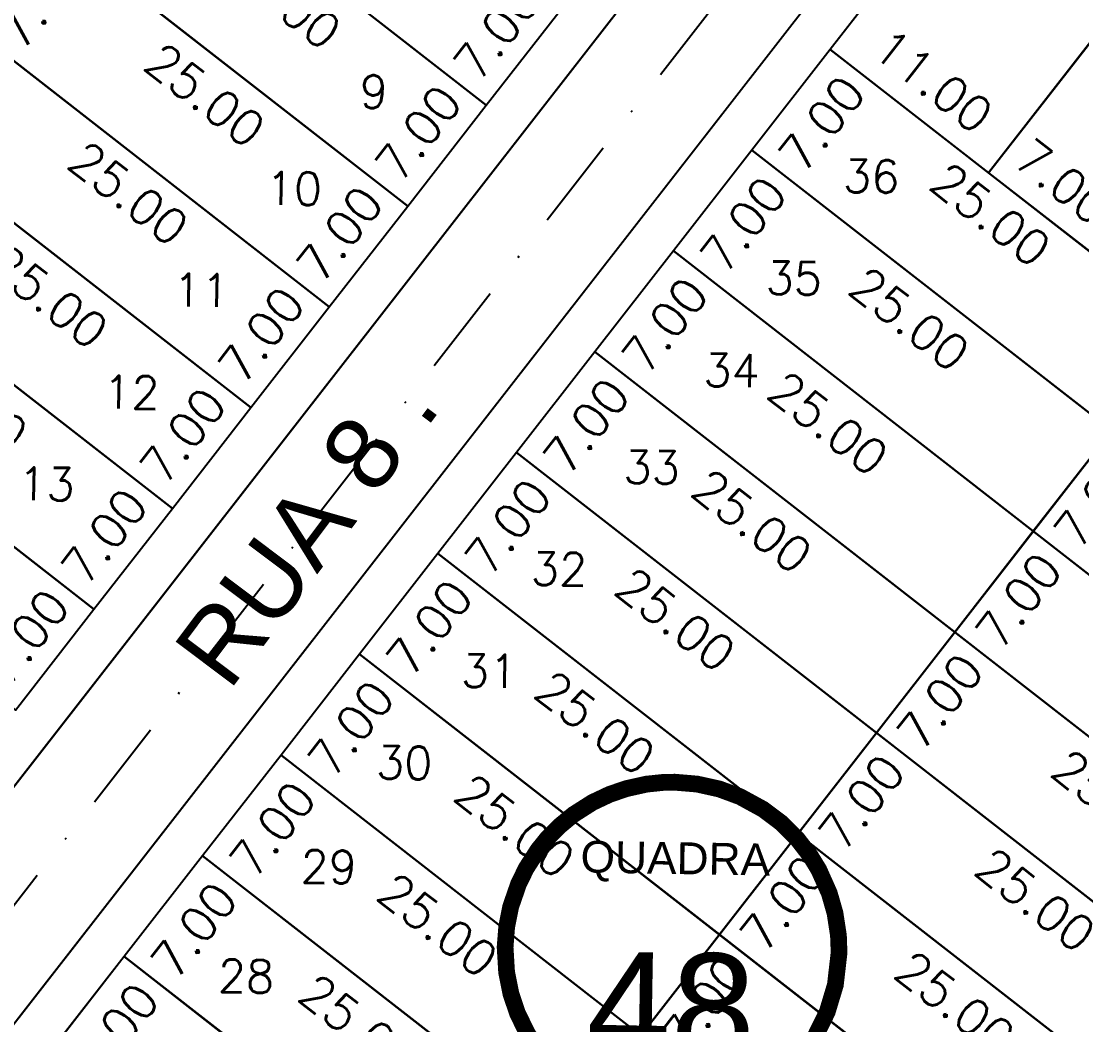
# Model space of a CAD drawing. Header units: millimetres. Extents: x -4430026 to 4783824, y 584 to 9593110.
# Drawn here: x 2695.7 to 2753.8, y 799.2 to 854.1 of the extents above; entities that cross this region are included whole.
import ezdxf
from ezdxf.enums import TextEntityAlignment as Align

# ---------------------------------------------------------------- set-up
doc = ezdxf.new("R2010")
doc.units = ezdxf.units.MM
doc.linetypes.add('CONTINUO', pattern=[0])
doc.linetypes.add('DASHDOT', pattern=[1, 0.5, -0.25, 0, -0.25])
for name, color, linetype in [('Calçada', 1, 'Continuous'), ('Cota', 8, 'Continuous'), ('EIXO DAS VIAS', 252, 'DASHDOT'), ('Lotes', 2, 'Continuous'), ('Nomes de Ruas', 3, 'Continuous'), ('Numero de lotes', 5, 'Continuous'), ('númeraçãoquadras', 4, 'Continuous')]:
    doc.layers.add(name, color=color, linetype=linetype)
doc.styles.add('arcad1', font='romans.shx')
doc.styles.add('ARIAL', font='arial.ttf', dxfattribs={"height": 0.25})
doc.styles.add('ROMANS', font='romans.shx')
doc.styles.add('STYLE1', font='sanss___.ttf')
doc.dimstyles.new('BOLA100', dxfattribs={"dimscale": 0, "dimtxt": 1.9, "dimasz": 0.18, "dimexe": 0.18, "dimexo": 0.063, "dimgap": 0, "dimtad": 1, "dimzin": 4, "dimdsep": 46, "dimtxsty": 'ROMANS', "dimcen": 0.09, "dimse1": 1, "dimse2": 1, "dimsd1": 1, "dimsd2": 1, "dimclrt": 256, "dimaunit": 1, "dimadec": 4, "dimazin": 0, "dimtfac": 1.2, "dimtix": 1, "dimtmove": 2, "dimatfit": 3, "dimfxl": 1, "dimtvp": 2, "dimtolj": 1, "dimtzin": 4, "dimarcsym": 0})

# ---------------------------------------------------------------- blocks, each defined once
blk = doc.blocks.new('*D526')
at = {"layer": 'DEFPOINTS', "color": 0}
for p in [(2701.328, 802.89), (2703.764, 800.993), (2697.027, 797.367)]:
    blk.add_point(p, dxfattribs=at)
at = {"layer": 'Cota', "insert": (2700.864, 798.816), "char_height": 1.9, "attachment_point": 5, "rotation": 52.09358, "style": 'ROMANS'}
blk.add_mtext('\\A1;7.00', dxfattribs=at)
blk = doc.blocks.new('*D527')
at = {"layer": 'DEFPOINTS', "color": 0}
for p in [(2705.629, 808.413), (2708.064, 806.517), (2701.328, 802.89)]:
    blk.add_point(p, dxfattribs=at)
at = {"layer": 'Cota', "insert": (2705.165, 804.339), "char_height": 1.9, "attachment_point": 5, "rotation": 52.09358, "style": 'ROMANS'}
blk.add_mtext('\\A1;7.00', dxfattribs=at)
blk = doc.blocks.new('*D528')
at = {"layer": 'DEFPOINTS', "color": 0}
for p in [(2709.929, 813.936), (2712.365, 812.04), (2705.629, 808.413)]:
    blk.add_point(p, dxfattribs=at)
at = {"layer": 'Cota', "insert": (2709.465, 809.862), "char_height": 1.9, "attachment_point": 5, "rotation": 52.09358, "style": 'ROMANS'}
blk.add_mtext('\\A1;7.00', dxfattribs=at)
blk = doc.blocks.new('*D529')
at = {"layer": 'DEFPOINTS', "color": 0}
for p in [(2714.23, 819.459), (2716.666, 817.563), (2709.929, 813.936)]:
    blk.add_point(p, dxfattribs=at)
at = {"layer": 'Cota', "insert": (2713.766, 815.385), "char_height": 1.9, "attachment_point": 5, "rotation": 52.09358, "style": 'ROMANS'}
blk.add_mtext('\\A1;7.00', dxfattribs=at)
blk = doc.blocks.new('*D530')
at = {"layer": 'DEFPOINTS', "color": 0}
for p in [(2718.531, 824.982), (2720.966, 823.086), (2714.23, 819.459)]:
    blk.add_point(p, dxfattribs=at)
at = {"layer": 'Cota', "insert": (2718.066, 820.908), "char_height": 1.9, "attachment_point": 5, "rotation": 52.09358, "style": 'ROMANS'}
blk.add_mtext('\\A1;7.00', dxfattribs=at)
blk = doc.blocks.new('*D531')
at = {"layer": 'DEFPOINTS', "color": 0}
for p in [(2722.831, 830.506), (2725.267, 828.609), (2718.531, 824.982)]:
    blk.add_point(p, dxfattribs=at)
at = {"layer": 'Cota', "insert": (2722.367, 826.431), "char_height": 1.9, "attachment_point": 5, "rotation": 52.09358, "style": 'ROMANS'}
blk.add_mtext('\\A1;7.00', dxfattribs=at)
blk = doc.blocks.new('*D532')
at = {"layer": 'DEFPOINTS', "color": 0}
for p in [(2727.132, 836.029), (2729.567, 834.132), (2722.831, 830.506)]:
    blk.add_point(p, dxfattribs=at)
at = {"layer": 'Cota', "insert": (2726.668, 831.954), "char_height": 1.9, "attachment_point": 5, "rotation": 52.09358, "style": 'ROMANS'}
blk.add_mtext('\\A1;7.00', dxfattribs=at)
blk = doc.blocks.new('*D533')
at = {"layer": 'DEFPOINTS', "color": 0}
for p in [(2731.432, 841.552), (2733.868, 839.655), (2727.132, 836.029)]:
    blk.add_point(p, dxfattribs=at)
at = {"layer": 'Cota', "insert": (2730.968, 837.477), "char_height": 1.9, "attachment_point": 5, "rotation": 52.09358, "style": 'ROMANS'}
blk.add_mtext('\\A1;7.00', dxfattribs=at)
blk = doc.blocks.new('*D534')
at = {"layer": 'DEFPOINTS', "color": 0}
for p in [(2735.733, 847.075), (2738.169, 845.178), (2731.432, 841.552)]:
    blk.add_point(p, dxfattribs=at)
at = {"layer": 'Cota', "insert": (2735.269, 843), "char_height": 1.9, "attachment_point": 5, "rotation": 52.09358, "style": 'ROMANS'}
blk.add_mtext('\\A1;7.00', dxfattribs=at)
blk = doc.blocks.new('*D535')
at = {"layer": 'DEFPOINTS', "color": 0}
for p in [(2740.034, 852.598), (2742.469, 850.701), (2735.733, 847.075)]:
    blk.add_point(p, dxfattribs=at)
at = {"layer": 'Cota', "insert": (2739.569, 848.523), "char_height": 1.9, "attachment_point": 5, "rotation": 52.09358, "style": 'ROMANS'}
blk.add_mtext('\\A1;7.00', dxfattribs=at)
blk = doc.blocks.new('*D536')
at = {"layer": 'DEFPOINTS', "color": 0}
for p in [(2757.236, 874.69), (2759.672, 872.794), (2740.034, 852.598)]:
    blk.add_point(p, dxfattribs=at)
at = {"layer": 'Cota', "insert": (2750.321, 862.331), "char_height": 1.9, "attachment_point": 5, "rotation": 52.09358, "style": 'ROMANS'}
blk.add_mtext('\\A1;28.00', dxfattribs=at)
blk = doc.blocks.new('*D555')
at = {"layer": 'DEFPOINTS', "color": 0}
for p in [(2733.955, 804.1), (2736.05, 802.469), (2729.655, 798.577)]:
    blk.add_point(p, dxfattribs=at)
at = {"layer": 'Cota', "insert": (2733.15, 800.291), "char_height": 1.9, "attachment_point": 5, "rotation": 52.09358, "style": 'ROMANS'}
blk.add_mtext('\\A1;7.00', dxfattribs=at)
blk = doc.blocks.new('*D556')
at = {"layer": 'DEFPOINTS', "color": 0}
for p in [(2738.256, 809.623), (2740.35, 807.992), (2733.955, 804.1)]:
    blk.add_point(p, dxfattribs=at)
at = {"layer": 'Cota', "insert": (2737.45, 805.814), "char_height": 1.9, "attachment_point": 5, "rotation": 52.09358, "style": 'ROMANS'}
blk.add_mtext('\\A1;7.00', dxfattribs=at)
blk = doc.blocks.new('*D557')
at = {"layer": 'DEFPOINTS', "color": 0}
for p in [(2742.557, 815.146), (2744.651, 813.515), (2738.256, 809.623)]:
    blk.add_point(p, dxfattribs=at)
at = {"layer": 'Cota', "insert": (2741.751, 811.338), "char_height": 1.9, "attachment_point": 5, "rotation": 52.09358, "style": 'ROMANS'}
blk.add_mtext('\\A1;7.00', dxfattribs=at)
blk = doc.blocks.new('*D558')
at = {"layer": 'DEFPOINTS', "color": 0}
for p in [(2746.857, 820.669), (2748.952, 819.039), (2742.557, 815.146)]:
    blk.add_point(p, dxfattribs=at)
at = {"layer": 'Cota', "insert": (2746.052, 816.861), "char_height": 1.9, "attachment_point": 5, "rotation": 52.09358, "style": 'ROMANS'}
blk.add_mtext('\\A1;7.00', dxfattribs=at)
blk = doc.blocks.new('*D559')
at = {"layer": 'DEFPOINTS', "color": 0}
for p in [(2751.158, 826.192), (2753.252, 824.562), (2746.857, 820.669)]:
    blk.add_point(p, dxfattribs=at)
at = {"layer": 'Cota', "insert": (2750.352, 822.384), "char_height": 1.9, "attachment_point": 5, "rotation": 52.09358, "style": 'ROMANS'}
blk.add_mtext('\\A1;7.00', dxfattribs=at)
blk = doc.blocks.new('*D560')
at = {"layer": 'DEFPOINTS', "color": 0}
for p in [(2755.458, 831.716), (2757.553, 830.085), (2751.158, 826.192)]:
    blk.add_point(p, dxfattribs=at)
at = {"layer": 'Cota', "insert": (2754.653, 827.907), "char_height": 1.9, "attachment_point": 5, "rotation": 52.09358, "style": 'ROMANS'}
blk.add_mtext('\\A1;7.00', dxfattribs=at)
blk = doc.blocks.new('*D563')
at = {"layer": 'DEFPOINTS', "color": 0}
for p in [(2765.915, 867.932), (2768.051, 866.27), (2748.713, 845.84)]:
    blk.add_point(p, dxfattribs=at)
at = {"layer": 'Cota', "insert": (2758.7, 855.807), "char_height": 1.9, "attachment_point": 5, "rotation": 52.09358, "style": 'ROMANS'}
blk.add_mtext('\\A1;28.00', dxfattribs=at)
blk = doc.blocks.new('*D612')
at = {"layer": 'DEFPOINTS', "color": 0}
for p in [(2697.149, 859.375), (2699.646, 857.43), (2692.849, 853.852)]:
    blk.add_point(p, dxfattribs=at)
at = {"layer": 'Cota', "insert": (2696.747, 855.253), "char_height": 1.9, "attachment_point": 5, "rotation": 52.09358, "style": 'ROMANS'}
blk.add_mtext('\\A1;7.00', dxfattribs=at)
blk = doc.blocks.new('*D627')
at = {"layer": 'DEFPOINTS', "color": 0}
for p in [(2698.848, 822.565), (2699.672, 821.923), (2695.371, 816.4)]:
    blk.add_point(p, dxfattribs=at)
at = {"layer": 'Cota', "insert": (2695.948, 820.387), "char_height": 1.9, "attachment_point": 5, "rotation": 52.09358, "style": 'ROMANS'}
blk.add_mtext('\\A1;7.00', dxfattribs=at)
blk = doc.blocks.new('*D628')
at = {"layer": 'DEFPOINTS', "color": 0}
for p in [(2703.149, 828.088), (2703.973, 827.446), (2699.672, 821.923)]:
    blk.add_point(p, dxfattribs=at)
at = {"layer": 'Cota', "insert": (2700.249, 825.91), "char_height": 1.9, "attachment_point": 5, "rotation": 52.09358, "style": 'ROMANS'}
blk.add_mtext('\\A1;7.00', dxfattribs=at)
blk = doc.blocks.new('*D629')
at = {"layer": 'DEFPOINTS', "color": 0}
for p in [(2707.449, 833.611), (2708.273, 832.969), (2703.973, 827.446)]:
    blk.add_point(p, dxfattribs=at)
at = {"layer": 'Cota', "insert": (2704.549, 831.433), "char_height": 1.9, "attachment_point": 5, "rotation": 52.09358, "style": 'ROMANS'}
blk.add_mtext('\\A1;7.00', dxfattribs=at)
blk = doc.blocks.new('*D630')
at = {"layer": 'DEFPOINTS', "color": 0}
for p in [(2711.75, 839.134), (2712.574, 838.492), (2708.273, 832.969)]:
    blk.add_point(p, dxfattribs=at)
at = {"layer": 'Cota', "insert": (2708.85, 836.956), "char_height": 1.9, "attachment_point": 5, "rotation": 52.09358, "style": 'ROMANS'}
blk.add_mtext('\\A1;7.00', dxfattribs=at)
blk = doc.blocks.new('*D631')
at = {"layer": 'DEFPOINTS', "color": 0}
for p in [(2716.05, 844.657), (2716.875, 844.016), (2712.574, 838.492)]:
    blk.add_point(p, dxfattribs=at)
at = {"layer": 'Cota', "insert": (2713.151, 842.479), "char_height": 1.9, "attachment_point": 5, "rotation": 52.09358, "style": 'ROMANS'}
blk.add_mtext('\\A1;7.00', dxfattribs=at)
blk = doc.blocks.new('*D632')
at = {"layer": 'DEFPOINTS', "color": 0}
for p in [(2720.351, 850.18), (2721.175, 849.539), (2716.875, 844.016)]:
    blk.add_point(p, dxfattribs=at)
at = {"layer": 'Cota', "insert": (2717.451, 848.002), "char_height": 1.9, "attachment_point": 5, "rotation": 52.09358, "style": 'ROMANS'}
blk.add_mtext('\\A1;7.00', dxfattribs=at)
blk = doc.blocks.new('*D633')
at = {"layer": 'DEFPOINTS', "color": 0}
for p in [(2724.652, 855.703), (2725.476, 855.062), (2721.175, 849.539)]:
    blk.add_point(p, dxfattribs=at)
at = {"layer": 'Cota', "insert": (2721.752, 853.526), "char_height": 1.9, "attachment_point": 5, "rotation": 52.09358, "style": 'ROMANS'}
blk.add_mtext('\\A1;7.00', dxfattribs=at)
blk = doc.blocks.new('*D3332')
at = {"layer": 'DEFPOINTS', "color": 0}
for p in [(2740.034, 852.598), (2749.417, 846.745), (2748.713, 845.84)]:
    blk.add_point(p, dxfattribs=at)
at = {"layer": 'Cota', "insert": (2745.661, 850.873), "char_height": 1.9, "attachment_point": 5, "rotation": 322.09358, "style": 'ROMANS'}
blk.add_mtext('\\A1;11.00', dxfattribs=at)
blk = doc.blocks.new('*D3333')
at = {"layer": 'DEFPOINTS', "color": 0}
for p in [(2748.713, 845.84), (2754.94, 842.444), (2754.236, 841.539)]:
    blk.add_point(p, dxfattribs=at)
at = {"layer": 'Cota', "insert": (2752.762, 845.344), "char_height": 1.9, "attachment_point": 5, "rotation": 322.09358, "style": 'ROMANS'}
blk.add_mtext('\\A1;7.00', dxfattribs=at)
blk = doc.blocks.new('*D3349')
at = {"layer": 'DEFPOINTS', "color": 0}
for p in [(2740.034, 852.598), (2759.759, 837.239), (2758.104, 835.114)]:
    blk.add_point(p, dxfattribs=at)
at = {"layer": 'Cota', "insert": (2748.825, 843.543), "char_height": 1.9, "attachment_point": 5, "rotation": 322.09358, "style": 'ROMANS'}
blk.add_mtext('\\A1;25.00', dxfattribs=at)
blk = doc.blocks.new('*D3799')
at = {"layer": 'DEFPOINTS', "color": 0}
for p in [(2701.328, 802.89), (2721.053, 787.531), (2719.26, 785.228)]:
    blk.add_point(p, dxfattribs=at)
at = {"layer": 'Cota', "insert": (2709.981, 793.657), "char_height": 1.9, "attachment_point": 5, "rotation": 322.09358, "style": 'ROMANS'}
blk.add_mtext('\\A1;25.00', dxfattribs=at)
blk = doc.blocks.new('*D3820')
at = {"layer": 'DEFPOINTS', "color": 0}
for p in [(2705.629, 808.413), (2725.354, 793.054), (2723.484, 790.653)]:
    blk.add_point(p, dxfattribs=at)
at = {"layer": 'Cota', "insert": (2714.205, 799.082), "char_height": 1.9, "attachment_point": 5, "rotation": 322.09358, "style": 'ROMANS'}
blk.add_mtext('\\A1;25.00', dxfattribs=at)
blk = doc.blocks.new('*D3827')
at = {"layer": 'DEFPOINTS', "color": 0}
for p in [(2679.947, 837.282), (2699.672, 821.923), (2697.816, 819.539)]:
    blk.add_point(p, dxfattribs=at)
at = {"layer": 'Cota', "insert": (2688.537, 827.969), "char_height": 1.9, "attachment_point": 5, "rotation": 322.09358, "style": 'ROMANS'}
blk.add_mtext('\\A1;25.00', dxfattribs=at)
blk = doc.blocks.new('*D3828')
at = {"layer": 'DEFPOINTS', "color": 0}
for p in [(2709.929, 813.936), (2729.655, 798.577), (2727.798, 796.193)]:
    blk.add_point(p, dxfattribs=at)
at = {"layer": 'Cota', "insert": (2718.519, 804.622), "char_height": 1.9, "attachment_point": 5, "rotation": 322.09358, "style": 'ROMANS'}
blk.add_mtext('\\A1;25.00', dxfattribs=at)
blk = doc.blocks.new('*D3835')
at = {"layer": 'DEFPOINTS', "color": 0}
for p in [(2684.247, 842.806), (2703.973, 827.446), (2702.042, 824.967)]:
    blk.add_point(p, dxfattribs=at)
at = {"layer": 'Cota', "insert": (2692.763, 833.396), "char_height": 1.9, "attachment_point": 5, "rotation": 322.09358, "style": 'ROMANS'}
blk.add_mtext('\\A1;25.00', dxfattribs=at)
blk = doc.blocks.new('*D3836')
at = {"layer": 'DEFPOINTS', "color": 0}
for p in [(2714.23, 819.459), (2733.955, 804.1), (2732.025, 801.62)]:
    blk.add_point(p, dxfattribs=at)
at = {"layer": 'Cota', "insert": (2722.745, 810.05), "char_height": 1.9, "attachment_point": 5, "rotation": 322.09358, "style": 'ROMANS'}
blk.add_mtext('\\A1;25.00', dxfattribs=at)
blk = doc.blocks.new('*D3837')
at = {"layer": 'DEFPOINTS', "color": 0}
for p in [(2733.955, 804.1), (2753.681, 788.741), (2751.75, 786.261)]:
    blk.add_point(p, dxfattribs=at)
at = {"layer": 'Cota', "insert": (2742.471, 794.69), "char_height": 1.9, "attachment_point": 5, "rotation": 322.09358, "style": 'ROMANS'}
blk.add_mtext('\\A1;25.00', dxfattribs=at)
blk = doc.blocks.new('*D3843')
at = {"layer": 'DEFPOINTS', "color": 0}
for p in [(2688.548, 848.329), (2708.273, 832.969), (2706.444, 830.62)]:
    blk.add_point(p, dxfattribs=at)
at = {"layer": 'Cota', "insert": (2697.165, 839.049), "char_height": 1.9, "attachment_point": 5, "rotation": 322.09358, "style": 'ROMANS'}
blk.add_mtext('\\A1;25.00', dxfattribs=at)
blk = doc.blocks.new('*D3844')
at = {"layer": 'DEFPOINTS', "color": 0}
for p in [(2718.531, 824.982), (2738.256, 809.623), (2736.427, 807.274)]:
    blk.add_point(p, dxfattribs=at)
at = {"layer": 'Cota', "insert": (2727.148, 815.703), "char_height": 1.9, "attachment_point": 5, "rotation": 322.09358, "style": 'ROMANS'}
blk.add_mtext('\\A1;25.00', dxfattribs=at)
blk = doc.blocks.new('*D3845')
at = {"layer": 'DEFPOINTS', "color": 0}
for p in [(2738.256, 809.623), (2757.981, 794.264), (2756.152, 791.915)]:
    blk.add_point(p, dxfattribs=at)
at = {"layer": 'Cota', "insert": (2746.873, 800.344), "char_height": 1.9, "attachment_point": 5, "rotation": 322.09358, "style": 'ROMANS'}
blk.add_mtext('\\A1;25.00', dxfattribs=at)
blk = doc.blocks.new('*D3851')
at = {"layer": 'DEFPOINTS', "color": 0}
for p in [(2692.849, 853.852), (2712.574, 838.492), (2710.846, 836.274)]:
    blk.add_point(p, dxfattribs=at)
at = {"layer": 'Cota', "insert": (2701.567, 844.703), "char_height": 1.9, "attachment_point": 5, "rotation": 322.09358, "style": 'ROMANS'}
blk.add_mtext('\\A1;25.00', dxfattribs=at)
blk = doc.blocks.new('*D3852')
at = {"layer": 'DEFPOINTS', "color": 0}
for p in [(2722.831, 830.506), (2742.557, 815.146), (2740.829, 812.927)]:
    blk.add_point(p, dxfattribs=at)
at = {"layer": 'Cota', "insert": (2731.55, 821.357), "char_height": 1.9, "attachment_point": 5, "rotation": 322.09358, "style": 'ROMANS'}
blk.add_mtext('\\A1;25.00', dxfattribs=at)
blk = doc.blocks.new('*D3853')
at = {"layer": 'DEFPOINTS', "color": 0}
for p in [(2742.557, 815.146), (2762.282, 799.787), (2760.554, 797.568)]:
    blk.add_point(p, dxfattribs=at)
at = {"layer": 'Cota', "insert": (2751.275, 805.997), "char_height": 1.9, "attachment_point": 5, "rotation": 322.09358, "style": 'ROMANS'}
blk.add_mtext('\\A1;25.00', dxfattribs=at)
blk = doc.blocks.new('*D3859')
at = {"layer": 'DEFPOINTS', "color": 0}
for p in [(2697.149, 859.375), (2716.875, 844.016), (2715.042, 841.662)]:
    blk.add_point(p, dxfattribs=at)
at = {"layer": 'Cota', "insert": (2705.763, 850.091), "char_height": 1.9, "attachment_point": 5, "rotation": 322.09358, "style": 'ROMANS'}
blk.add_mtext('\\A1;25.00', dxfattribs=at)
blk = doc.blocks.new('*D3860')
at = {"layer": 'DEFPOINTS', "color": 0}
for p in [(2727.132, 836.029), (2746.857, 820.669), (2745.025, 818.316)]:
    blk.add_point(p, dxfattribs=at)
at = {"layer": 'Cota', "insert": (2735.746, 826.745), "char_height": 1.9, "attachment_point": 5, "rotation": 322.09358, "style": 'ROMANS'}
blk.add_mtext('\\A1;25.00', dxfattribs=at)
blk = doc.blocks.new('*D3861')
at = {"layer": 'DEFPOINTS', "color": 0}
for p in [(2746.857, 820.669), (2766.583, 805.31), (2764.75, 802.957)]:
    blk.add_point(p, dxfattribs=at)
at = {"layer": 'Cota', "insert": (2755.471, 811.386), "char_height": 1.9, "attachment_point": 5, "rotation": 322.09358, "style": 'ROMANS'}
blk.add_mtext('\\A1;25.00', dxfattribs=at)
blk = doc.blocks.new('*D3867')
at = {"layer": 'DEFPOINTS', "color": 0}
for p in [(2701.45, 864.898), (2721.175, 849.539), (2719.214, 847.02)]:
    blk.add_point(p, dxfattribs=at)
at = {"layer": 'Cota', "insert": (2709.935, 855.449), "char_height": 1.9, "attachment_point": 5, "rotation": 322.09358, "style": 'ROMANS'}
blk.add_mtext('\\A1;25.00', dxfattribs=at)
blk = doc.blocks.new('*D3868')
at = {"layer": 'DEFPOINTS', "color": 0}
for p in [(2731.432, 841.552), (2751.158, 826.192), (2749.197, 823.674)]:
    blk.add_point(p, dxfattribs=at)
at = {"layer": 'Cota', "insert": (2739.918, 832.103), "char_height": 1.9, "attachment_point": 5, "rotation": 322.09358, "style": 'ROMANS'}
blk.add_mtext('\\A1;25.00', dxfattribs=at)
blk = doc.blocks.new('*D3869')
at = {"layer": 'DEFPOINTS', "color": 0}
for p in [(2751.158, 826.192), (2770.883, 810.833), (2768.922, 808.314)]:
    blk.add_point(p, dxfattribs=at)
at = {"layer": 'Cota', "insert": (2759.643, 816.744), "char_height": 1.9, "attachment_point": 5, "rotation": 322.09358, "style": 'ROMANS'}
blk.add_mtext('\\A1;25.00', dxfattribs=at)
blk = doc.blocks.new('*D3875')
at = {"layer": 'DEFPOINTS', "color": 0}
for p in [(2705.75, 870.421), (2725.476, 855.062), (2723.668, 852.74)]:
    blk.add_point(p, dxfattribs=at)
at = {"layer": 'Cota', "insert": (2714.389, 861.169), "char_height": 1.9, "attachment_point": 5, "rotation": 322.09358, "style": 'ROMANS'}
blk.add_mtext('\\A1;25.00', dxfattribs=at)
blk = doc.blocks.new('*D3876')
at = {"layer": 'DEFPOINTS', "color": 0}
for p in [(2735.733, 847.075), (2755.458, 831.716), (2753.65, 829.394)]:
    blk.add_point(p, dxfattribs=at)
at = {"layer": 'Cota', "insert": (2744.371, 837.823), "char_height": 1.9, "attachment_point": 5, "rotation": 322.09358, "style": 'ROMANS'}
blk.add_mtext('\\A1;25.00', dxfattribs=at)
blk = doc.blocks.new('NUM_quadra')
at = {"color": 6, "const_width": 0.02}
blk.add_lwpolyline([(-0.0134, 0.1996), (-0.034, 0.1971), (-0.0579, 0.1914), (-0.0779, 0.1842), (-0.0981, 0.1743), (-0.1208, 0.1594), (-0.1377, 0.145), (-0.1521, 0.1299), (-0.1625, 0.1166), (-0.1764, 0.0942), (-0.1852, 0.0754), (-0.1941, 0.0483), (-0.1985, 0.0243), (-0.2, 0), (-0.1977, -0.0299), (-0.1921, -0.0556), (-0.1839, -0.0786), (-0.1713, -0.1033), (-0.1546, -0.1269), (-0.1389, -0.1439), (-0.1219, -0.1586), (-0.1046, -0.1705), (-0.0831, -0.1819), (-0.0531, -0.1928), (-0.0302, -0.1977), (0, -0.2), (0.0309, -0.1976), (0.0677, -0.1882), (0.1069, -0.169), (0.124, -0.1569), (0.1407, -0.1421), (0.1614, -0.1181), (0.1737, -0.0992), (0.187, -0.071), (0.1962, -0.0386), (0.2, 0), (0.1989, 0.0205), (0.1943, 0.0473), (0.1871, 0.0707), (0.1741, 0.0984), (0.1635, 0.1151), (0.1472, 0.1354), (0.1285, 0.1533), (0.1063, 0.1694), (0.0782, 0.1841), (0.0533, 0.1928), (0.0267, 0.1982), (0, 0.2)], close=True, dxfattribs=at)
blk.add_circle((0, 0), 0.2)
at = {"color": 3, "insert": (-0.1114, 0.1285), "char_height": 0.038, "width": 0.2663, "attachment_point": 1, "style": 'STYLE1'}
blk.add_mtext('\\fArial|b0|i0|c0|p34;QUADRA', dxfattribs=at)
at = {"color": 3, "style": 'STYLE1'}
blk.add_attdef('00', text='', height=0.13, dxfattribs=at).set_placement((0, -0.1335), align=Align.CENTER)

msp = doc.modelspace()

# ---------------------------------------------------------------- linework, layer by layer
at = {"layer": 'Calçada', "lineweight": -3}
for p, q in [((2643.767, 746.058), (2750.487, 883.114)), ((2643.767, 746.058), (2750.487, 883.114)), ((2756.799, 878.199), (2659.299, 752.983)), ((2756.799, 878.199), (2659.299, 752.983))]:
    msp.add_line(p, q, dxfattribs=at)
for points in [[(2750.487, 883.114, 0.414214), (2749.439, 891.534), (2715.512, 917.952, 0.414214), (2707.091, 916.904), (2580.549, 754.392, 0.618106), (2585.176, 744.706), (2638.926, 743.745, 0.236013), (2643.767, 746.058)], [(2750.487, 883.114, 0.414214), (2749.439, 891.534), (2715.512, 917.952, 0.414214), (2707.091, 916.904), (2580.549, 754.392, 0.618106), (2585.176, 744.706), (2638.926, 743.745, 0.236013), (2643.767, 746.058)], [(2799.147, 852.829), (2765.22, 879.247, 0.414214), (2756.799, 878.199), (2659.299, 752.983, 0.618106), (2663.926, 743.298), (2717.676, 742.337, 0.236013), (2722.517, 744.649), (2800.195, 844.408, 0.414214)], [(2799.147, 852.829), (2765.22, 879.247, 0.414214), (2756.799, 878.199), (2659.299, 752.983, 0.618106), (2663.926, 743.298), (2717.676, 742.337, 0.236013), (2722.517, 744.649), (2800.195, 844.408, 0.414214)]]:
    msp.add_lwpolyline(points, format="xyb", close=True, dxfattribs=at)
at = {"layer": 'EIXO DAS VIAS', "ltscale": 10}
msp.add_line((2643.852, 739.656, 103.708), (2759.787, 888.547, 103.708), dxfattribs=at)
at = {"layer": 'Lotes', "lineweight": -3}
for p, q in [((2721.175, 849.539), (2681.724, 880.257)), ((2716.875, 844.016), (2677.424, 874.734)), ((2712.574, 838.492), (2673.123, 869.211)), ((2748.713, 845.84), (2765.915, 867.932)), ((2708.273, 832.969), (2668.823, 863.688)), ((2688.22, 745.364), (2776.961, 859.331)), ((2703.973, 827.446), (2664.522, 858.165)), ((2699.672, 821.923), (2660.221, 852.642)), ((2779.484, 821.879), (2740.034, 852.598)), ((2775.184, 816.356), (2735.733, 847.075)), ((2770.883, 810.833), (2731.432, 841.552)), ((2766.583, 805.31), (2727.132, 836.029)), ((2762.282, 799.787), (2722.831, 830.506)), ((2757.981, 794.264), (2718.531, 824.982)), ((2753.681, 788.741), (2714.23, 819.459)), ((2749.38, 783.218), (2709.929, 813.936)), ((2745.079, 777.694), (2705.629, 808.413)), ((2740.779, 772.171), (2701.328, 802.89))]:
    msp.add_line(p, q, dxfattribs=at)
at = {"layer": 'Lotes', "linetype": 'CONTINUO', "lineweight": -3}
for p, q in [((2757.236, 874.69), (2740.034, 852.598)), ((2748.713, 845.84), (2765.915, 867.932)), ((2765.915, 867.932), (2748.713, 845.84)), ((2721.175, 849.539), (2701.45, 864.898)), ((2701.45, 864.898), (2721.175, 849.539)), ((2716.875, 844.016), (2697.149, 859.375)), ((2697.149, 859.375), (2716.875, 844.016)), ((2721.175, 849.539), (2725.476, 855.062)), ((2712.574, 838.492), (2692.849, 853.852)), ((2692.849, 853.852), (2712.574, 838.492)), ((2740.034, 852.598), (2735.733, 847.075)), ((2759.759, 837.239), (2740.034, 852.598)), ((2740.034, 852.598), (2748.713, 845.84)), ((2716.875, 844.016), (2721.175, 849.539)), ((2708.273, 832.969), (2688.548, 848.329)), ((2688.548, 848.329), (2708.273, 832.969)), ((2735.733, 847.075), (2731.432, 841.552)), ((2755.458, 831.716), (2735.733, 847.075)), ((2735.733, 847.075), (2755.458, 831.716)), ((2748.713, 845.84), (2754.236, 841.539)), ((2712.574, 838.492), (2716.875, 844.016)), ((2703.973, 827.446), (2684.247, 842.806)), ((2684.247, 842.806), (2703.973, 827.446)), ((2731.432, 841.552), (2727.132, 836.029)), ((2751.158, 826.192), (2731.432, 841.552)), ((2731.432, 841.552), (2751.158, 826.192)), ((2708.273, 832.969), (2712.574, 838.492)), ((2699.672, 821.923), (2679.947, 837.282)), ((2679.947, 837.282), (2699.672, 821.923)), ((2727.132, 836.029), (2722.831, 830.506)), ((2746.857, 820.669), (2727.132, 836.029)), ((2727.132, 836.029), (2746.857, 820.669)), ((2703.973, 827.446), (2708.273, 832.969)), ((2722.831, 830.506), (2718.531, 824.982)), ((2742.557, 815.146), (2722.831, 830.506)), ((2722.831, 830.506), (2742.557, 815.146)), ((2699.672, 821.923), (2703.973, 827.446)), ((2751.158, 826.192), (2770.883, 810.833)), ((2770.883, 810.833), (2751.158, 826.192)), ((2718.531, 824.982), (2714.23, 819.459)), ((2738.256, 809.623), (2718.531, 824.982)), ((2718.531, 824.982), (2738.256, 809.623)), ((2695.371, 816.4), (2699.672, 821.923)), ((2746.857, 820.669), (2766.583, 805.31)), ((2766.583, 805.31), (2746.857, 820.669)), ((2714.23, 819.459), (2709.929, 813.936)), ((2733.955, 804.1), (2714.23, 819.459)), ((2714.23, 819.459), (2733.955, 804.1)), ((2742.557, 815.146), (2762.282, 799.787)), ((2762.282, 799.787), (2742.557, 815.146)), ((2709.929, 813.936), (2705.629, 808.413)), ((2729.655, 798.577), (2709.929, 813.936)), ((2709.929, 813.936), (2729.655, 798.577)), ((2738.256, 809.623), (2757.981, 794.264)), ((2757.981, 794.264), (2738.256, 809.623)), ((2705.629, 808.413), (2701.328, 802.89)), ((2725.354, 793.054), (2705.629, 808.413)), ((2705.629, 808.413), (2725.354, 793.054)), ((2733.955, 804.1), (2753.681, 788.741)), ((2753.681, 788.741), (2733.955, 804.1)), ((2701.328, 802.89), (2697.027, 797.367)), ((2721.053, 787.531), (2701.328, 802.89)), ((2701.328, 802.89), (2721.053, 787.531))]:
    msp.add_line(p, q, dxfattribs=at)
at = {"layer": 'Lotes'}
for points in [[(2757.236, 874.69), (2740.034, 852.598), (2748.713, 845.84), (2765.915, 867.932)], [(2705.75, 870.421), (2701.45, 864.898), (2721.175, 849.539), (2725.476, 855.062)], [(2765.915, 867.932), (2748.713, 845.84), (2754.236, 841.539), (2771.438, 863.632)], [(2701.45, 864.898), (2697.149, 859.375), (2716.875, 844.016), (2721.175, 849.539)], [(2697.149, 859.375), (2692.849, 853.852), (2712.574, 838.492), (2716.875, 844.016)], [(2692.849, 853.852), (2688.548, 848.329), (2708.273, 832.969), (2712.574, 838.492)], [(2740.034, 852.598), (2735.733, 847.075), (2755.458, 831.716), (2759.759, 837.239)], [(2688.548, 848.329), (2684.247, 842.806), (2703.973, 827.446), (2708.273, 832.969)], [(2735.733, 847.075), (2731.432, 841.552), (2751.158, 826.192), (2755.458, 831.716)], [(2684.247, 842.806), (2679.947, 837.282), (2699.672, 821.923), (2703.973, 827.446)], [(2731.432, 841.552), (2727.132, 836.029), (2746.857, 820.669), (2751.158, 826.192)], [(2679.947, 837.282), (2675.646, 831.759), (2695.371, 816.4), (2699.672, 821.923)], [(2727.132, 836.029), (2722.831, 830.506), (2742.557, 815.146), (2746.857, 820.669)], [(2755.458, 831.716), (2751.158, 826.192), (2770.883, 810.833), (2775.184, 816.356)], [(2722.831, 830.506), (2718.531, 824.982), (2738.256, 809.623), (2742.557, 815.146)], [(2751.158, 826.192), (2746.857, 820.669), (2766.583, 805.31), (2770.883, 810.833)], [(2718.531, 824.982), (2714.23, 819.459), (2733.955, 804.1), (2738.256, 809.623)], [(2746.857, 820.669), (2742.557, 815.146), (2762.282, 799.787), (2766.583, 805.31)], [(2714.23, 819.459), (2709.929, 813.936), (2729.655, 798.577), (2733.955, 804.1)], [(2742.557, 815.146), (2738.256, 809.623), (2757.981, 794.264), (2762.282, 799.787)], [(2709.929, 813.936), (2705.629, 808.413), (2725.354, 793.054), (2729.655, 798.577)], [(2738.256, 809.623), (2733.955, 804.1), (2753.681, 788.741), (2757.981, 794.264)], [(2705.629, 808.413), (2701.328, 802.89), (2721.053, 787.531), (2725.354, 793.054)], [(2733.955, 804.1), (2729.655, 798.577), (2749.38, 783.218), (2753.681, 788.741)], [(2701.328, 802.89), (2697.027, 797.367), (2716.753, 782.008), (2721.053, 787.531)]]:
    msp.add_lwpolyline(points, close=True, dxfattribs=at)

# ---------------------------------------------------------------- block references
at = {"layer": 'númeraçãoquadras', "linetype": 'ByBlock', "extrusion": (0.084411, -0.001453, 0.99643)}
ref = msp.add_blockref('NUM_quadra', (850.152, -2698.614, 333.468), dxfattribs=dict(at, xscale=45.93175888075766, yscale=45.93175888024863, zscale=45.93175853019476, rotation=270.0385460294471))
ref.add_attrib('00', '48', dxfattribs={"layer": '0', "color": 3, "extrusion": (0.084411, -0.001453, 0.99643), "height": 5.9711, "rotation": 270.03855, "style": 'STYLE1'}).set_placement((844.022, -2698.618, 333.468), align=Align.CENTER)

# ---------------------------------------------------------------- texts
at = {"layer": 'Nomes de Ruas', "extrusion": (-0.066244, -0.055846, 0.996239), "style": 'ARIAL'}
msp.add_text('RUA 8 .', height=4, rotation=102.96746, dxfattribs=at).set_placement((1115.77, 2596.343, -219.702), align=Align.MIDDLE_CENTER)
at = {"layer": 'Numero de lotes', "style": 'arcad1'}
for s, p in [('9', (2715.016, 850.282, 103.708)), ('36', (2742.282, 845.646, 103.708)), ('10', (2710.635, 844.975, 103.708)), ('35', (2738.035, 840.061, 103.708)), ('11', (2705.558, 839.404, 103.708)), ('34', (2734.626, 835.012, 103.708)), ('12', (2701.726, 833.811, 103.708)), ('33', (2730.246, 829.705, 103.708)), ('13', (2697.073, 828.785, 103.708)), ('32', (2725.169, 824.134, 103.708)), ('31', (2721.336, 818.541, 103.708)), ('30', (2716.684, 813.515, 103.708)), ('29', (2712.542, 807.815, 103.708)), ('28', (2708.011, 801.82, 103.708))]:
    msp.add_text(s, height=1.8, rotation=358.97539, dxfattribs=at).set_placement(p, align=Align.MIDDLE_CENTER)

# ---------------------------------------------------------------- dimensions: what is measured, and where the dimension line sits
at = {"layer": 'Cota'}
for base, p1, p2, angle, picture, middle in [((2759.672, 872.794), (2740.034, 852.598), (2757.236, 874.69), 232.09358, '*D536', (2750.321, 862.331)), ((2723.668, 852.74), (2705.75, 870.421), (2725.476, 855.062), 142.09358, '*D3875', (2714.389, 861.169)), ((2719.214, 847.02), (2701.45, 864.898), (2721.175, 849.539), 142.09358, '*D3867', (2709.935, 855.449)), ((2699.646, 857.43), (2692.849, 853.852), (2697.149, 859.375), 232.09358, '*D612', (2696.747, 855.253)), ((2715.042, 841.662), (2697.149, 859.375), (2716.875, 844.016), 142.09358, '*D3859', (2705.763, 850.091)), ((2724.652, 855.703), (2721.175, 849.539), (2725.476, 855.062), 232.09358, '*D633', (2721.752, 853.526)), ((2710.846, 836.274), (2692.849, 853.852), (2712.574, 838.492), 142.09358, '*D3851', (2701.567, 844.703)), ((2749.417, 846.745), (2740.034, 852.598), (2748.713, 845.84), 142.09358, '*D3332', (2745.661, 850.873)), ((2742.469, 850.701), (2735.733, 847.075), (2740.034, 852.598), 232.09358, '*D535', (2739.569, 848.523)), ((2758.104, 835.114), (2740.034, 852.598), (2759.759, 837.239), 142.09358, '*D3349', (2748.825, 843.543)), ((2720.351, 850.18), (2716.875, 844.016), (2721.175, 849.539), 232.09358, '*D632', (2717.451, 848.002)), ((2706.444, 830.62), (2688.548, 848.329), (2708.273, 832.969), 142.09358, '*D3843', (2697.165, 839.049)), ((2754.94, 842.444), (2748.713, 845.84), (2754.236, 841.539), 142.09358, '*D3333', (2752.762, 845.344)), ((2738.169, 845.178), (2731.432, 841.552), (2735.733, 847.075), 232.09358, '*D534', (2735.269, 843)), ((2753.65, 829.394), (2735.733, 847.075), (2755.458, 831.716), 142.09358, '*D3876', (2744.371, 837.823)), ((2716.05, 844.657), (2712.574, 838.492), (2716.875, 844.016), 232.09358, '*D631', (2713.151, 842.479)), ((2702.042, 824.967), (2684.247, 842.806), (2703.973, 827.446), 142.09358, '*D3835', (2692.763, 833.396)), ((2733.868, 839.655), (2727.132, 836.029), (2731.432, 841.552), 232.09358, '*D533', (2730.968, 837.477)), ((2749.197, 823.674), (2731.432, 841.552), (2751.158, 826.192), 142.09358, '*D3868', (2739.918, 832.103)), ((2711.75, 839.134), (2708.273, 832.969), (2712.574, 838.492), 232.09358, '*D630', (2708.85, 836.956)), ((2697.816, 819.539), (2679.947, 837.282), (2699.672, 821.923), 142.09358, '*D3827', (2688.537, 827.969)), ((2729.567, 834.132), (2722.831, 830.506), (2727.132, 836.029), 232.09358, '*D532', (2726.668, 831.954)), ((2745.025, 818.316), (2727.132, 836.029), (2746.857, 820.669), 142.09358, '*D3860', (2735.746, 826.745)), ((2707.449, 833.611), (2703.973, 827.446), (2708.273, 832.969), 232.09358, '*D629', (2704.549, 831.433)), ((2757.553, 830.085), (2751.158, 826.192), (2755.458, 831.716), 232.09358, '*D560', (2754.653, 827.907)), ((2725.267, 828.609), (2718.531, 824.982), (2722.831, 830.506), 232.09358, '*D531', (2722.367, 826.431)), ((2740.829, 812.927), (2722.831, 830.506), (2742.557, 815.146), 142.09358, '*D3852', (2731.55, 821.357)), ((2703.149, 828.088), (2699.672, 821.923), (2703.973, 827.446), 232.09358, '*D628', (2700.249, 825.91)), ((2753.252, 824.562), (2746.857, 820.669), (2751.158, 826.192), 232.09358, '*D559', (2750.352, 822.384)), ((2768.922, 808.314), (2751.158, 826.192), (2770.883, 810.833), 142.09358, '*D3869', (2759.643, 816.744)), ((2720.966, 823.086), (2714.23, 819.459), (2718.531, 824.982), 232.09358, '*D530', (2718.066, 820.908)), ((2736.427, 807.274), (2718.531, 824.982), (2738.256, 809.623), 142.09358, '*D3844', (2727.148, 815.703)), ((2698.848, 822.565), (2695.371, 816.4), (2699.672, 821.923), 232.09358, '*D627', (2695.948, 820.387)), ((2748.952, 819.039), (2742.557, 815.146), (2746.857, 820.669), 232.09358, '*D558', (2746.052, 816.861)), ((2764.75, 802.957), (2746.857, 820.669), (2766.583, 805.31), 142.09358, '*D3861', (2755.471, 811.386)), ((2716.666, 817.563), (2709.929, 813.936), (2714.23, 819.459), 232.09358, '*D529', (2713.766, 815.385)), ((2732.025, 801.62), (2714.23, 819.459), (2733.955, 804.1), 142.09358, '*D3836', (2722.745, 810.05)), ((2744.651, 813.515), (2738.256, 809.623), (2742.557, 815.146), 232.09358, '*D557', (2741.751, 811.338)), ((2760.554, 797.568), (2742.557, 815.146), (2762.282, 799.787), 142.09358, '*D3853', (2751.275, 805.997)), ((2712.365, 812.04), (2705.629, 808.413), (2709.929, 813.936), 232.09358, '*D528', (2709.465, 809.862)), ((2727.798, 796.193), (2709.929, 813.936), (2729.655, 798.577), 142.09358, '*D3828', (2718.519, 804.622)), ((2740.35, 807.992), (2733.955, 804.1), (2738.256, 809.623), 232.09358, '*D556', (2737.45, 805.814)), ((2756.152, 791.915), (2738.256, 809.623), (2757.981, 794.264), 142.09358, '*D3845', (2746.873, 800.344)), ((2708.064, 806.517), (2701.328, 802.89), (2705.629, 808.413), 232.09358, '*D527', (2705.165, 804.339)), ((2723.484, 790.653), (2705.629, 808.413), (2725.354, 793.054), 142.09358, '*D3820', (2714.205, 799.082)), ((2736.05, 802.469), (2729.655, 798.577), (2733.955, 804.1), 232.09358, '*D555', (2733.15, 800.291)), ((2751.75, 786.261), (2733.955, 804.1), (2753.681, 788.741), 142.09358, '*D3837', (2742.471, 794.69)), ((2703.764, 800.993), (2697.027, 797.367), (2701.328, 802.89), 232.09358, '*D526', (2700.864, 798.816)), ((2719.26, 785.228), (2701.328, 802.89), (2721.053, 787.531), 142.09358, '*D3799', (2709.981, 793.657))]:
    dim = msp.add_linear_dim(base=base, p1=p1, p2=p2, angle=angle, dimstyle='BOLA100', override={"dimscale": 1}, dxfattribs=at)
    dim.commit()
    dim.dimension.update_dxf_attribs({"geometry": picture, "text_midpoint": middle})
dim = msp.add_aligned_dim(p1=(2748.713, 845.84), p2=(2765.915, 867.932), distance=-2.707, dimstyle='BOLA100', override={"dimscale": 1}, dxfattribs=at)
dim.commit()
dim.dimension.update_dxf_attribs({"geometry": '*D563', "text_midpoint": (2758.7, 855.807)})

doc.saveas('drawing.dxf')
